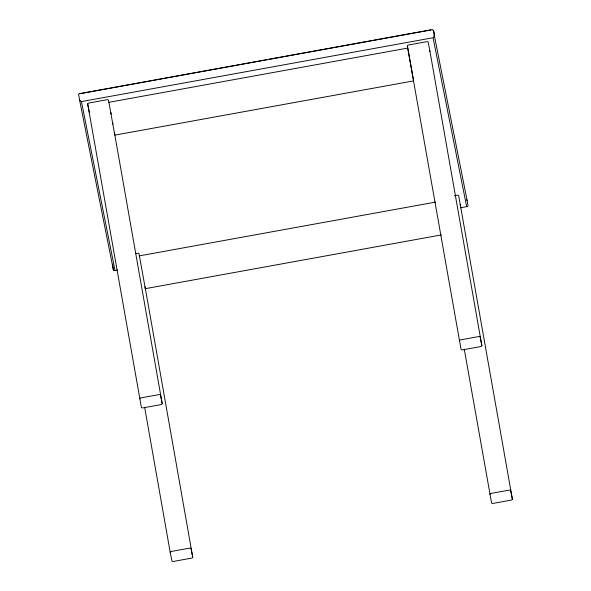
<?xml version="1.0" encoding="UTF-8"?>
<svg xmlns="http://www.w3.org/2000/svg" width="591" height="591" viewBox="0 0 591 591"><rect width="100%" height="100%" fill="white"/><g stroke="black" fill="none" stroke-linecap="round" stroke-linejoin="round"><path stroke-width="0.89" d="M112.563 264.125L113.42 270.161L114.654 270.7M433.41 37.447C434.991 35.586 434.466 30.207 432.383 29.55L78.943 93.77L78.625 94.575L79.556 99.82L113.42 270.161M80.044 93.703L267.642 59.647M269.452 59.322L427.145 30.695M428.955 30.363L430.773 30.038M108.929 102.317L407.768 48.07L413.641 80.878L114.802 135.132L108.508 100.197A1.529 0.739 -10 0 0 106.86 99.753L89.056 102.982A1.529 0.739 -10 0 0 87.697 103.979L141.397 407.421A1.529 0.739 -10 0 0 143.044 407.864L160.841 404.636A1.529 0.739 -10 0 0 162.2 403.638L114.366 132.34M135.62 253.605L137.385 253.288A1.529 0.739 -10 0 1 139.033 253.738L145.327 288.667L441.447 234.908M454.39 195.739L457.035 195.259A1.529 0.739 -10 0 1 458.682 195.71L512.375 499.151A1.529 0.739 -10 0 1 511.016 500.149L493.219 503.377A1.529 0.739 -10 0 1 491.572 502.926L464.275 349.2M139.454 255.851L435.567 202.1M117.735 269.991L115.009 270.486L81.432 101.586L433.063 37.75L466.646 206.651L460.3 207.803M79.246 93.659L79.622 93.629M467.067 206.724L468.065 206.111L467.134 200.541L433.269 30.193M80.997 101.423L79.556 99.82M466.491 199.477L467.134 200.541M429.849 50.723L428.15 42.175A1.529 0.739 -10 0 0 426.51 41.725L408.706 44.953A1.529 0.739 -10 0 0 407.347 45.95L461.046 349.392A1.529 0.739 -10 0 0 462.687 349.842L480.49 346.607A1.529 0.739 -10 0 0 481.85 345.617L429.849 50.723A1.529 0.739 -10 0 1 429.229 51.483M481.85 345.617L480.151 337.062A1.529 0.739 -10 0 0 478.503 336.611L460.699 339.847A1.529 0.739 -10 0 0 459.34 340.837M512.375 499.151L510.676 490.604A1.529 0.739 -10 0 0 509.028 490.153L491.232 493.382A1.529 0.739 -10 0 0 489.873 494.379M407.347 45.95L407.768 48.07M162.2 403.638L160.501 395.091A1.529 0.739 -10 0 0 158.853 394.64L141.057 397.876A1.529 0.739 -10 0 0 139.698 398.866M192.732 557.18L191.026 548.625A1.529 0.739 -10 0 0 189.386 548.182L171.582 551.41A1.529 0.739 -10 0 0 170.223 552.408L171.922 560.955A1.529 0.739 -10 0 0 173.569 561.406L191.373 558.17A1.529 0.739 -10 0 0 192.732 557.18L145.054 286.79M87.697 103.979L89.396 112.526A1.529 0.739 -10 0 0 89.485 112.704M110.842 112.379L111.167 114.196M112.608 122.359L112.925 124.176M144.625 407.229L170.223 552.408M145.201 287.883L145.327 288.667M460.382 204.264A1.529 0.739 -10 0 1 460.042 204.848"/></g></svg>
